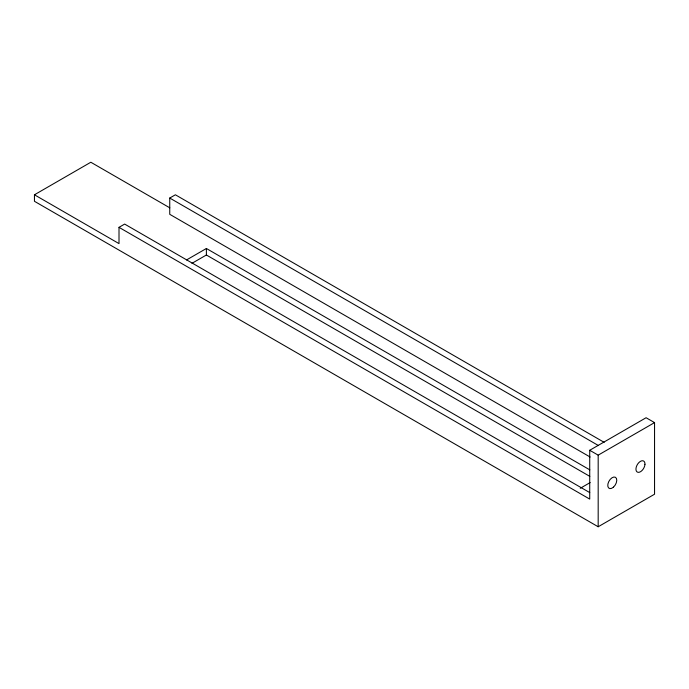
<?xml version="1.0" encoding="UTF-8"?>
<svg xmlns="http://www.w3.org/2000/svg" width="689" height="689" viewBox="0 0 689 689"><rect width="100%" height="100%" fill="white"/><g stroke="black" fill="none" stroke-linecap="round" stroke-linejoin="round"><path stroke-width="1.03" d="M34.45 194.789L119.008 243.605L119.008 227.336L589.724 499.094L589.724 450.279L646.093 417.732L654.55 422.607L654.55 494.211L598.181 526.758L34.45 201.291L34.45 194.789L90.819 162.242L169.804 207.837M119.008 227.336L124.649 224.08L589.767 492.609M590.12 457.014L169.744 214.313L169.744 198.044L175.385 194.789L604.15 442.329M186.547 259.942L206.39 248.488L589.827 469.864M191.955 263.327L206.39 254.999L589.827 476.375M589.724 450.279L598.181 455.153L654.55 422.607M580.25 488.294L590.172 482.558M169.744 198.044L598.508 445.585M598.181 455.153L598.181 526.758M206.39 248.488L206.39 254.999M644.956 464.3L644.878 462.991A6.382 3.686 -60 0 0 640.167 461.518A6.382 3.686 -60 0 0 635.956 468.796L636.033 470.105A6.382 3.686 -60 0 0 640.744 471.577A6.382 3.686 -60 0 0 644.956 464.3M613.434 487.175A6.382 3.686 -60 0 0 615.458 477.296A6.382 3.686 -60 0 0 607.913 483.988A6.382 3.686 -60 0 0 613.434 487.175"/></g></svg>
